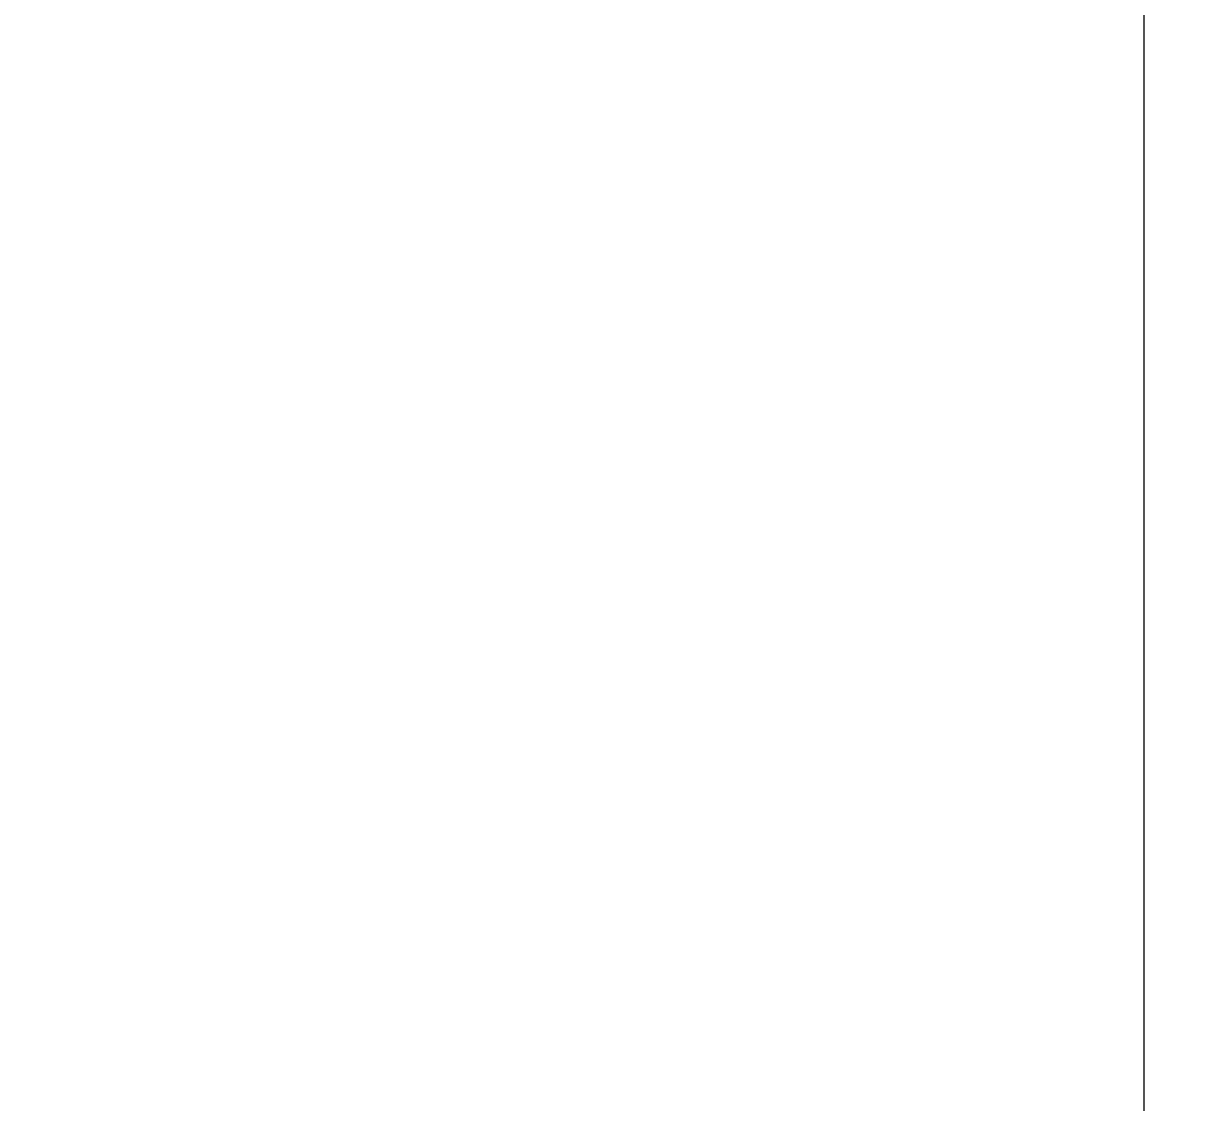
# Model space of a CAD drawing. Header units: millimetres. Extents: x -6028 to 5958, y -6064 to 4137.
# Drawn here: x 1689 to 3122, y 99 to 1416 of the extents above; entities that cross this region are included whole.
import ezdxf

# ---------------------------------------------------------------- set-up
doc = ezdxf.new("R2010")
doc.units = ezdxf.units.MM
doc.layers.add('DIKOM_РАЗМЕР_ЗОНА', color=7, linetype='Continuous')
doc.layers.add('DIKOM_РАЗМЕР_ОБЪЕКТА', color=7, linetype='Continuous')
doc.styles.add('style1', font='arial.ttf', dxfattribs={"width": 0.8})
doc.dimstyles.new('1-50', dxfattribs={"dimtxt": 300, "dimasz": 200, "dimexe": 100, "dimexo": 0, "dimgap": 100, "dimtad": 1, "dimtxsty": 'style1', "dimcen": 200, "dimclrd": 7, "dimclre": 7, "dimclrt": 7, "dimadec": 1, "dimazin": 2, "dimtfac": 1, "dimtmove": 0, "dimatfit": 2, "dimfxl": 0, "dimlwd": 25, "dimlwe": 18, "dimarcsym": 0})

# ---------------------------------------------------------------- blocks, each defined once
blk = doc.blocks.new('*D9')
at = {"layer": 'Defpoints', "color": 0, "transparency": 16777216}
for p in [(-6027.6, 1459.6), (4556.6, 1382.7), (4556.6, -5964.4)]:
    blk.add_point(p, dxfattribs=at)
at = {"layer": 'DIKOM_РАЗМЕР_ЗОНА', "color": 7, "lineweight": 18, "transparency": 16777216}
for p, q in [((-6027.6, 1459.6), (-6027.6, -6064.4)), ((4556.6, 1382.7), (4556.6, -6064.4))]:
    blk.add_line(p, q, dxfattribs=at)
at = {"layer": 'DIKOM_РАЗМЕР_ЗОНА', "color": 7, "lineweight": 25, "transparency": 16777216}
blk.add_line((-5827.6, -5964.4), (4356.6, -5964.4), dxfattribs=at)
at = {"layer": 'DIKOM_РАЗМЕР_ЗОНА', "color": 7, "transparency": 16777216}
for points in [[(-5827.6, -5931), (-5827.6, -5997.7), (-6027.6, -5964.4)], [(4356.6, -5931), (4356.6, -5997.7), (4556.6, -5964.4)]]:
    blk.add_solid(points, dxfattribs=at)
at = {"layer": 'DIKOM_РАЗМЕР_ЗОНА', "color": 7, "transparency": 16777216, "insert": (157.1, -5711.2), "char_height": 300, "attachment_point": 5, "style": 'style1'}
blk.add_mtext('10600', dxfattribs=at)
blk = doc.blocks.new('*D10')
at = {"layer": 'Defpoints', "color": 0, "transparency": 16777216}
for p in [(1555.6, 4137.5), (5858.3, 4137.5), (1555.6, -4898.4)]:
    blk.add_point(p, dxfattribs=at)
at = {"layer": 'DIKOM_РАЗМЕР_ЗОНА', "color": 7, "lineweight": 18, "transparency": 16777216}
for p, q in [((1555.6, 4137.5), (5958.3, 4137.5)), ((1555.6, -4898.4), (5958.3, -4898.4))]:
    blk.add_line(p, q, dxfattribs=at)
at = {"layer": 'DIKOM_РАЗМЕР_ЗОНА', "color": 7, "lineweight": 25, "transparency": 16777216}
blk.add_line((5858.3, -4698.4), (5858.3, 3937.5), dxfattribs=at)
at = {"layer": 'DIKOM_РАЗМЕР_ЗОНА', "color": 7, "transparency": 16777216}
for points in [[(5825, 3937.5), (5891.7, 3937.5), (5858.3, 4137.5)], [(5825, -4698.4), (5891.7, -4698.4), (5858.3, -4898.4)]]:
    blk.add_solid(points, dxfattribs=at)
at = {"layer": 'DIKOM_РАЗМЕР_ЗОНА', "color": 7, "transparency": 16777216, "insert": (5605.2, 52.1), "char_height": 300, "attachment_point": 5, "rotation": 90, "style": 'style1'}
blk.add_mtext('9050', dxfattribs=at)
blk = doc.blocks.new('*D11')
at = {"layer": 'Defpoints', "color": 0, "transparency": 16777216}
for p in [(259.4, 2965.6), (1920.5, -3002.3), (4022.6, -3002.3)]:
    blk.add_point(p, dxfattribs=at)
at = {"layer": 'DIKOM_РАЗМЕР_ОБЪЕКТА', "color": 7, "lineweight": 18, "transparency": 16777216}
for p, q in [((259.4, 2965.6), (4122.6, 2965.6)), ((1920.5, -3002.3), (4122.6, -3002.3))]:
    blk.add_line(p, q, dxfattribs=at)
at = {"layer": 'DIKOM_РАЗМЕР_ОБЪЕКТА', "color": 7, "lineweight": 25, "transparency": 16777216}
blk.add_line((4022.6, 2765.6), (4022.6, -2802.3), dxfattribs=at)
at = {"layer": 'DIKOM_РАЗМЕР_ОБЪЕКТА', "color": 7, "transparency": 16777216}
for points in [[(3989.3, 2765.6), (4055.9, 2765.6), (4022.6, 2965.6)], [(3989.3, -2802.3), (4055.9, -2802.3), (4022.6, -3002.3)]]:
    blk.add_solid(points, dxfattribs=at)
at = {"layer": 'DIKOM_РАЗМЕР_ОБЪЕКТА', "color": 7, "transparency": 16777216, "insert": (3769.4, -24.4), "char_height": 300, "attachment_point": 5, "rotation": 90, "style": 'style1'}
blk.add_mtext('6000', dxfattribs=at)
blk = doc.blocks.new('*D12')
at = {"layer": 'Defpoints', "color": 0, "transparency": 16777216}
for p in [(3056.6, 1987.9), (-4028, 676.5), (3056.6, -3714.8)]:
    blk.add_point(p, dxfattribs=at)
at = {"layer": 'DIKOM_РАЗМЕР_ОБЪЕКТА', "color": 7, "lineweight": 18, "transparency": 16777216}
for p, q in [((3056.6, 1987.9), (3056.6, -3814.8)), ((-4028, 676.5), (-4028, -3814.8))]:
    blk.add_line(p, q, dxfattribs=at)
at = {"layer": 'DIKOM_РАЗМЕР_ОБЪЕКТА', "color": 7, "lineweight": 25, "transparency": 16777216}
blk.add_line((-3828, -3714.8), (2856.6, -3714.8), dxfattribs=at)
at = {"layer": 'DIKOM_РАЗМЕР_ОБЪЕКТА', "color": 7, "transparency": 16777216}
for points in [[(-3828, -3681.4), (-3828, -3748.1), (-4028, -3714.8)], [(2856.6, -3681.4), (2856.6, -3748.1), (3056.6, -3714.8)]]:
    blk.add_solid(points, dxfattribs=at)
at = {"layer": 'DIKOM_РАЗМЕР_ОБЪЕКТА', "color": 7, "transparency": 16777216, "insert": (20, -3461.6), "char_height": 300, "attachment_point": 5, "style": 'style1'}
blk.add_mtext('7100', dxfattribs=at)

msp = doc.modelspace()

# ---------------------------------------------------------------- dimensions: what is measured, and where the dimension line sits
at = {"layer": 'DIKOM_РАЗМЕР_ЗОНА'}
dim = msp.add_linear_dim(base=(5858.345, 4137.494), p1=(1555.593, -4898.379), p2=(1555.593, 4137.494), angle=90, text='9050', dimstyle='1-50', dxfattribs=at)
dim.commit()
dim.dimension.update_dxf_attribs({"geometry": '*D10', "text_midpoint": (5858.345, 52.12), "dimtype": 160})
dim = msp.add_linear_dim(base=(4556.575, -5964.368), p1=(-6027.562, 1459.576), p2=(4556.575, 1382.704), text='10600', dimstyle='1-50', dxfattribs=at)
dim.commit()
dim.dimension.update_dxf_attribs({"geometry": '*D9', "text_midpoint": (157.08, -5964.368), "dimtype": 160})
at = {"layer": 'DIKOM_РАЗМЕР_ОБЪЕКТА'}
dim = msp.add_linear_dim(base=(4022.586, -3002.33), p1=(259.433, 2965.575), p2=(1920.546, -3002.33), angle=90, text='6000', dimstyle='1-50', dxfattribs=at)
dim.commit()
dim.dimension.update_dxf_attribs({"geometry": '*D11', "text_midpoint": (4022.586, -24.423), "dimtype": 160})
dim = msp.add_linear_dim(base=(3056.575, -3714.774), p1=(-4027.972, 676.501), p2=(3056.575, 1987.897), text='7100', dimstyle='1-50', dxfattribs=at)
dim.commit()
dim.dimension.update_dxf_attribs({"geometry": '*D12', "text_midpoint": (20, -3714.774), "dimtype": 160})

doc.saveas('drawing.dxf')
